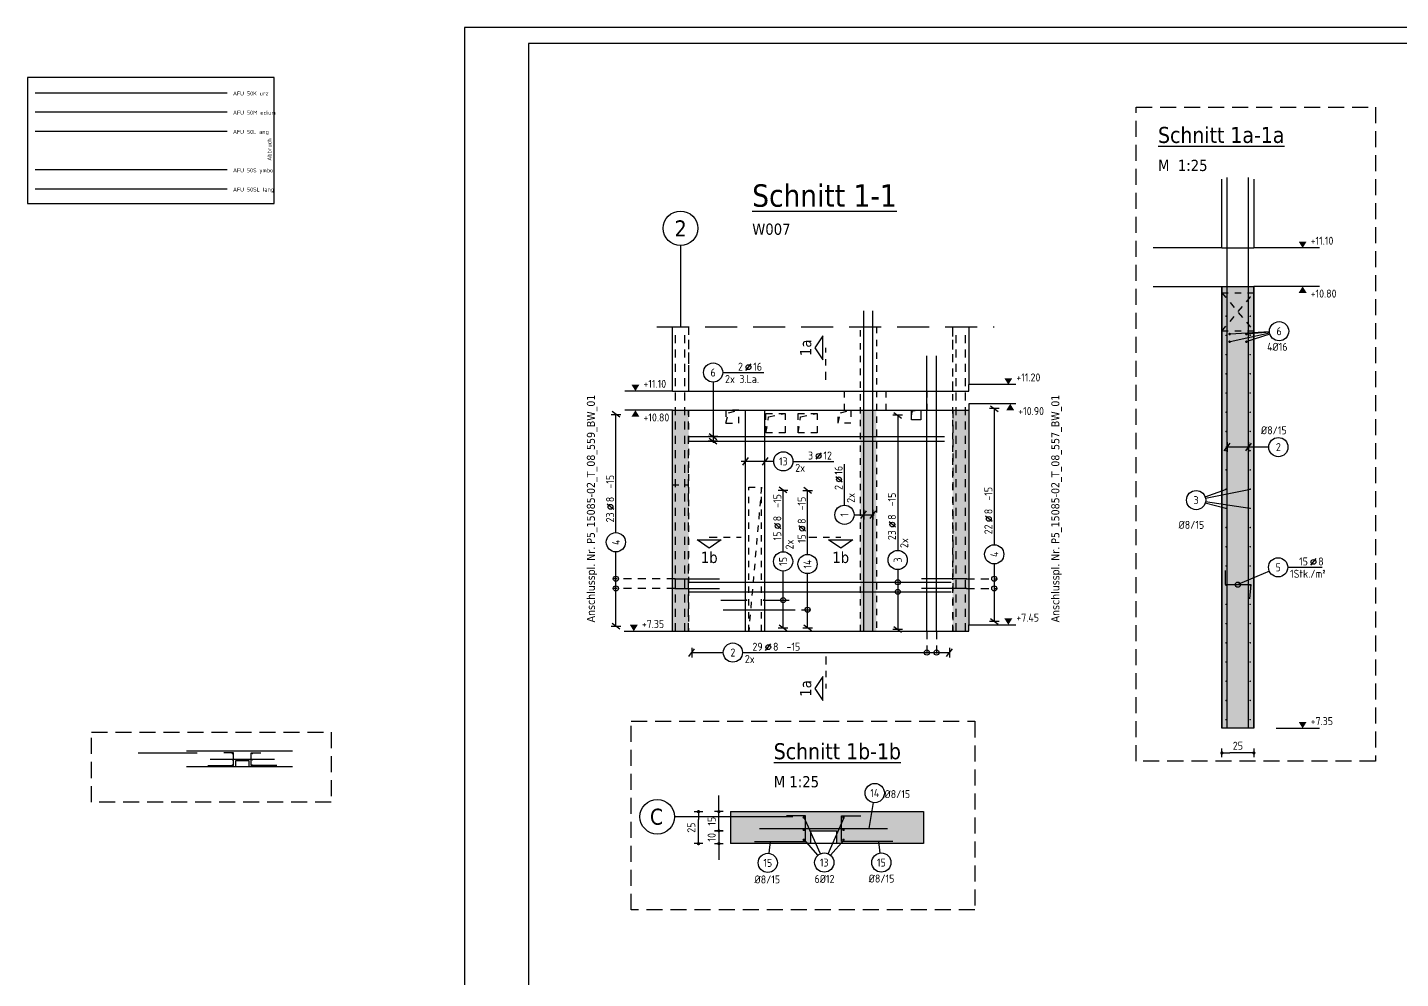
# Model space of a CAD drawing. Extents: x -6.8 to 75.7, y 0 to 29.7.
# Drawn here: x -6.82 to 14.62, y 14.85 to 29.7 of the extents above; entities that cross this region are included whole.
import ezdxf
from ezdxf.enums import TextEntityAlignment as Align

# ---------------------------------------------------------------- set-up
doc = ezdxf.new("R2010")
doc.units = 0
doc.header["$LTSCALE"] = 0.5
for name, pattern in [('AUSGEZOGEN', [1000.01, 1000, 0.01]), ('DASHDOTSMALL', [1.05, 0.5, -0.25, 0.05, -0.25]), ('DASHED', [0.75, 0.5, -0.25]), ('DASHEDX2', [1.5, 1, -0.5]), ('DOT', [0.175, 0.05, -0.125]), ('HIDDEN', [0.375, 0.25, -0.125]), ('HIDDEN2', [0.187, 0.125, -0.062]), ('HIDDEN4', [0.12, 0.02, -0.1]), ('PUNKT', [0.175, 0.05, -0.125]), ('STRICHLINIE', [0.75, 0.5, -0.25]), ('STRICHPUNKT2', [0.55, 0.25, -0.125, 0.05, -0.125]), ('VERDECKT', [0.375, 0.25, -0.125])]:
    doc.linetypes.add(name, pattern=pattern)
for name, color, linetype in [('ACHSEN', 7, 'Continuous'), ('AFU', 7, 'Continuous'), ('BETON', 7, 'Continuous'), ('DETAIL', 7, 'Continuous'), ('DRUEBER', 7, 'Continuous'), ('grau_mittel', 7, 'Continuous'), ('HILFE', 7, 'Continuous'), ('koten', 7, 'Continuous'), ('MASSE', 7, 'Continuous'), ('RAHMEN', 7, 'Continuous'), ('RND', 7, 'Continuous'), ('RND-1', 7, 'Continuous'), ('SCHATTEN', 15, 'Continuous'), ('SCHNITTE', 7, 'Continuous'), ('SFP_Achsen', 7, 'Continuous'), ('TEXT', 7, 'Continuous'), ('VERDECKT', 7, 'Continuous'), ('WBZ', 7, 'Continuous'), ('WD', 7, 'Continuous')]:
    doc.layers.add(name, color=color, linetype=linetype)
doc.layers.add('NOPLOT', color=7, linetype='Continuous', plot=False)
doc.styles.add('helv', font='tahoma.ttf')
doc.styles.add('txt', font='isocp.shx')
doc.linetypes.add('ABBRUCH', pattern='A,0.15,-0.15,["x",Standard,S=0.07,R=0,X=-0.1,Y=-0.0238],-0.005', length=0.305)
doc.linetypes.add('AFU_50K', pattern='A,0.15,["/",Standard,S=0.2,R=0,X=-0.01,Y=-0.1],0.07,["/",Standard,S=0.2,R=0,X=-0.01,Y=-0.1],0.15', length=0.37)
doc.linetypes.add('AFU_50L', pattern='A,0.75,["/",Standard,S=0.2,R=0,X=-0.01,Y=-0.1],0.07,["/",Standard,S=0.2,R=0,X=-0.01,Y=-0.1],0.75', length=1.57)
doc.linetypes.add('AFU_50M', pattern='A,0.45,["/",Standard,S=0.2,R=0,X=-0.01,Y=-0.1],0.07,["/",Standard,S=0.2,R=0,X=-0.01,Y=-0.1],0.45', length=0.97)
doc.linetypes.add('AFU_50S', pattern='A,0,-0.15,["/",Standard,S=0.2,R=0,X=-0.01,Y=-0.1],0,-0.07,["/",Standard,S=0.2,R=0,X=-0.01,Y=-0.1],-0.15', length=0.37)
doc.linetypes.add('AFU_50SL', pattern='A,0,-0.75,["/",Standard,S=0.2,R=0,X=-0.01,Y=-0.1],0,-0.07,["/",Standard,S=0.2,R=0,X=-0.01,Y=-0.1],-0.75', length=1.57)
doc.dimstyles.new('DOT_I', dxfattribs={"dimscale": 0.5, "dimtxt": 0.25, "dimasz": 0.25, "dimexe": 0.1, "dimexo": 0.3, "dimgap": 0.1, "dimtad": 1, "dimdec": 3, "dimzin": 3, "dimtxsty": 'txt', "dimblk": 'DOT', "dimblk1": 'DOT', "dimblk2": 'DOT', "dimsah": 1, "dimcen": 0.1, "dimse1": 1, "dimse2": 1, "dimazin": 0, "dimtfac": 1, "dimtdec": 4, "dimtix": 1, "dimtmove": 2, "dimatfit": 3, "dimfxl": 0, "dimtvp": 1, "dimtolj": 1, "dimtzin": 0, "dimarcsym": 0})

# ---------------------------------------------------------------- blocks, each defined once
blk = doc.blocks.new('okrd_o')
at = {"layer": 'koten', "color": 7, "linetype": 'Continuous'}
blk.add_solid([(-0.125, 0.202), (0.125, 0.202), (0, 0)], dxfattribs=at)
at = {"layer": 'koten', "style": 'txt'}
blk.add_attdef('OKRD', (0.25, 0.1), '', height=0.25, dxfattribs=at)
blk = doc.blocks.new('DOT')
at = {"layer": 'MASSE', "color": 7, "linetype": 'Continuous'}
for p, q in [((0, 0), (-1, 0)), ((0, 0.54), (0, -0.54))]:
    blk.add_line(p, q, dxfattribs=at)
at = {"layer": 'MASSE', "color": 7, "linetype": 'Continuous', "const_width": 0.2}
blk.add_lwpolyline([(-0.1, 0, 1), (0.1, 0, 1)], format="xyb", close=True, dxfattribs=at)
blk = doc.blocks.new('*D14')
at = {"layer": 'Defpoints', "color": 0, "linetype": 'AUSGEZOGEN', "transparency": 16777216}
for p in [(11.827, 18.372), (11.827, 18.372), (12.327, 18.372)]:
    blk.add_point(p, dxfattribs=at)
at = {"layer": 'MASSE', "color": 0, "linetype": 'AUSGEZOGEN', "lineweight": -2, "transparency": 16777216}
blk.add_line((12.202, 18.372), (11.952, 18.372), dxfattribs=at)
at = {"layer": 'MASSE', "color": 0, "linetype": 'AUSGEZOGEN', "lineweight": -2, "transparency": 16777216, "xscale": 0.125, "yscale": 0.125, "zscale": 0.125, "rotation": 180}
blk.add_blockref('DOT', (11.827, 18.372), dxfattribs=at)
at = {"layer": 'MASSE', "color": 0, "linetype": 'AUSGEZOGEN', "lineweight": -2, "transparency": 16777216, "xscale": 0.125, "yscale": 0.125, "zscale": 0.125}
blk.add_blockref('DOT', (12.327, 18.372), dxfattribs=at)
at = {"layer": 'MASSE', "color": 0, "linetype": 'AUSGEZOGEN', "transparency": 16777216, "insert": (12.077, 18.485), "char_height": 0.125, "attachment_point": 5, "style": 'txt'}
blk.add_mtext('\\A1;25', dxfattribs=at)
blk = doc.blocks.new('okrd_u')
at = {"layer": 'koten', "color": 7, "linetype": 'Continuous'}
blk.add_solid([(-0.125, -0.202), (0.125, -0.202), (0, 0)], dxfattribs=at)
at = {"layer": 'koten', "style": 'txt'}
blk.add_attdef('OKRD', (0.25, -0.35), '', height=0.25, dxfattribs=at)
blk = doc.blocks.new('RND_LEI')
at = {"layer": 'RND', "color": 7, "linetype": 'Continuous'}
blk.add_line((1.022, 0.066), (1.19, 0.27), dxfattribs=at)
for centre, radius in [((0, 0), 0.3), ((1.106, 0.168), 0.075)]:
    blk.add_circle(centre, radius, dxfattribs=at)
at = {"layer": 'RND', "color": 7, "linetype": 'Continuous', "style": 'txt'}
blk.add_attdef('POSL', text='', height=0.25, dxfattribs=at).set_placement((0, 0), align=Align.MIDDLE)
blk.add_attdef('ANZ', text='', height=0.25, dxfattribs=at).set_placement((0.931, 0.057), align=Align.RIGHT)
for tag, p in [('DUM', (1.253, 0.057)), ('ABSTD', (1.674, 0.057)), ('POSTXT', (0.374, -0.327))]:
    blk.add_attdef(tag, p, '', height=0.25, dxfattribs=at)
blk = doc.blocks.new('lei_gre')
at = {"layer": 'RND', "color": 7, "linetype": 'Continuous'}
for p, q in [((-0.09, -0.12), (0.09, 0.12)), ((0, 0.15), (0, -0.15))]:
    blk.add_line(p, q, dxfattribs=at)
blk = doc.blocks.new('RND_HIN')
at = {"layer": 'RND', "color": 7, "linetype": 'Continuous'}
blk.add_circle((0, 0), 0.3, dxfattribs=at)
at = {"layer": 'RND', "color": 7, "linetype": 'Continuous', "style": 'txt'}
blk.add_attdef('POSI', text='', height=0.25, dxfattribs=at).set_placement((0, 0), align=Align.MIDDLE)
blk = doc.blocks.new('SCHN-2')
at = {"layer": 'SCHNITTE', "color": 6, "linetype": 'Continuous'}
blk.add_lwpolyline([(0.378, 0.088), (0, 0.34), (-0.378, 0.088)], close=True, dxfattribs=at)
at = {"layer": 'SCHNITTE', "color": 1, "linetype": 'DASHDOTSMALL', "style": 'helv'}
blk.add_attdef('SCHN-2', text='', height=0.35, dxfattribs=at).set_placement((0, 0.45), align=Align.CENTER)
blk = doc.blocks.new('*D22')
at = {"layer": 'Defpoints', "color": 0, "linetype": 'AUSGEZOGEN', "transparency": 16777216}
for p in [(3.972, 17.456), (3.972, 17.456), (3.972, 17.156)]:
    blk.add_point(p, dxfattribs=at)
at = {"layer": 'MASSE', "color": 0, "linetype": 'AUSGEZOGEN', "lineweight": -2, "transparency": 16777216}
for p, q in [((3.972, 17.581), (3.972, 17.706)), ((3.972, 17.156), (3.972, 17.456)), ((3.972, 17.031), (3.972, 16.906))]:
    blk.add_line(p, q, dxfattribs=at)
at = {"layer": 'MASSE', "color": 0, "linetype": 'AUSGEZOGEN', "lineweight": -2, "transparency": 16777216, "xscale": 0.125, "yscale": 0.125, "zscale": 0.125}
for p, rotation in [((3.972, 17.456), 270), ((3.972, 17.156), 90)]:
    blk.add_blockref('DOT', p, dxfattribs=dict(at, rotation=rotation))
at = {"layer": 'MASSE', "color": 0, "linetype": 'AUSGEZOGEN', "transparency": 16777216, "insert": (3.86, 17.306), "char_height": 0.125, "attachment_point": 5, "rotation": 90, "style": 'txt'}
blk.add_mtext('\\A1;15', dxfattribs=at)
blk = doc.blocks.new('*D23')
at = {"layer": 'Defpoints', "color": 0, "linetype": 'AUSGEZOGEN', "transparency": 16777216}
for p in [(3.972, 17.156), (3.972, 16.956), (3.972, 16.956)]:
    blk.add_point(p, dxfattribs=at)
at = {"layer": 'MASSE', "color": 0, "linetype": 'AUSGEZOGEN', "lineweight": -2, "transparency": 16777216}
for p, q in [((3.972, 17.281), (3.972, 17.406)), ((3.972, 17.156), (3.972, 16.956)), ((3.972, 16.831), (3.972, 16.706))]:
    blk.add_line(p, q, dxfattribs=at)
at = {"layer": 'MASSE', "color": 0, "linetype": 'AUSGEZOGEN', "lineweight": -2, "transparency": 16777216, "xscale": 0.125, "yscale": 0.125, "zscale": 0.125}
for p, rotation in [((3.972, 17.156), 270), ((3.972, 16.956), 90)]:
    blk.add_blockref('DOT', p, dxfattribs=dict(at, rotation=rotation))
at = {"layer": 'MASSE', "color": 0, "linetype": 'AUSGEZOGEN', "transparency": 16777216, "insert": (3.86, 17.056), "char_height": 0.125, "attachment_point": 5, "rotation": 90, "style": 'txt'}
blk.add_mtext('\\A1;10', dxfattribs=at)
blk = doc.blocks.new('*D24')
at = {"layer": 'Defpoints', "color": 0, "linetype": 'AUSGEZOGEN', "transparency": 16777216}
for p in [(3.654, 17.456), (3.654, 17.456), (3.654, 16.956)]:
    blk.add_point(p, dxfattribs=at)
at = {"layer": 'MASSE', "color": 0, "linetype": 'AUSGEZOGEN', "lineweight": -2, "transparency": 16777216}
blk.add_line((3.654, 17.081), (3.654, 17.331), dxfattribs=at)
at = {"layer": 'MASSE', "color": 0, "linetype": 'AUSGEZOGEN', "lineweight": -2, "transparency": 16777216, "xscale": 0.125, "yscale": 0.125, "zscale": 0.125}
for p, rotation in [((3.654, 17.456), 90), ((3.654, 16.956), 270)]:
    blk.add_blockref('DOT', p, dxfattribs=dict(at, rotation=rotation))
at = {"layer": 'MASSE', "color": 0, "linetype": 'AUSGEZOGEN', "transparency": 16777216, "insert": (3.541, 17.206), "char_height": 0.125, "attachment_point": 5, "rotation": 90, "style": 'txt'}
blk.add_mtext('\\A1;25', dxfattribs=at)
blk = doc.blocks.new('A1-19-0')
at = {"layer": 'RAHMEN'}
for p, q in [((103.1, 59.4), (0, 59.4)), ((0, 59.4), (0, 0))]:
    blk.add_line(p, q, dxfattribs=at)
at = {"layer": 'RAHMEN', "color": 5}
for p, q in [((102.6, 58.9), (2, 58.9)), ((2, 58.9), (2, 0.5))]:
    blk.add_line(p, q, dxfattribs=at)

msp = doc.modelspace()

# ---------------------------------------------------------------- hatches: boundary and pattern name
at = {"layer": 'grau_mittel'}
for points in [[(12.327, 25.657), (11.827, 25.657), (11.827, 18.757), (12.327, 18.757)], [(6.183, 20.273), (6.433, 20.273), (6.433, 23.723), (6.183, 23.723)], [(7.623, 20.273), (7.873, 20.273), (7.873, 23.723), (7.623, 23.723)], [(7.17, 16.956), (7.17, 17.456), (4.156, 17.456), (4.156, 16.956), (5.407, 16.956), (5.407, 17.156), (5.807, 17.156), (5.807, 16.956)]]:
    msp.add_hatch(color=61, dxfattribs=at).paths.add_polyline_path(points)
h = msp.add_hatch(color=61, dxfattribs=at)
h.paths.add_polyline_path([(3.248, 22.558), (3.498, 22.558), (3.498, 23.723), (3.248, 23.723)])
h.paths.add_polyline_path([(3.498, 22.558), (3.248, 22.558), (3.248, 20.273), (3.498, 20.273)])

# ---------------------------------------------------------------- linework, layer by layer
at = {"layer": 'ACHSEN', "color": 140, "linetype": 'AUSGEZOGEN'}
for p, q in [((3.373, 26.293), (3.373, 25.025)), ((-4.173, 18.367), (-5.097, 18.367)), ((5.129, 17.376), (3.281, 17.376))]:
    msp.add_line(p, q, dxfattribs=at)
at = {"layer": 'AFU', "color": 8, "linetype": 'AFU_50K'}
for p, q in [((-3.706, 28.676), (-6.706, 28.676)), ((11.827, 26.257), (12.327, 26.257)), ((11.827, 25.657), (12.327, 25.657)), ((7.623, 24.023), (7.873, 24.023)), ((7.873, 24.023), (7.873, 24.123)), ((12.327, 18.757), (11.827, 18.757))]:
    msp.add_line(p, q, dxfattribs=at)
at = {"layer": 'AFU', "color": 8, "linetype": 'AFU_50M'}
msp.add_line((-3.706, 28.376), (-6.706, 28.376), dxfattribs=at)
at = {"layer": 'AFU', "color": 8, "linetype": 'AFU_50L'}
for p, q in [((-3.706, 28.076), (-6.706, 28.076)), ((3.248, 24.023), (7.623, 24.023)), ((3.248, 23.723), (7.873, 23.723)), ((7.873, 20.273), (7.873, 20.373)), ((3.248, 20.273), (7.873, 20.273))]:
    msp.add_line(p, q, dxfattribs=at)
at = {"layer": 'AFU', "color": 8, "linetype": 'AFU_50S'}
msp.add_line((-3.706, 27.476), (-6.706, 27.476), dxfattribs=at)
at = {"layer": 'AFU', "color": 8, "linetype": 'AFU_50SL'}
msp.add_line((-3.706, 27.176), (-6.706, 27.176), dxfattribs=at)
at = {"layer": 'AFU', "color": 8, "linetype": 'ABBRUCH'}
msp.add_lwpolyline([(-6.824, 26.95), (-2.97, 26.95), (-2.97, 28.917), (-6.824, 28.917)], close=True, dxfattribs=at)
at = {"layer": 'BETON', "color": 6, "linetype": 'AUSGEZOGEN'}
for p, q in [((11.827, 26.257), (11.827, 27.332)), ((12.327, 27.332), (12.327, 26.257)), ((10.752, 25.657), (11.827, 25.657)), ((13.352, 25.657), (12.327, 25.657)), ((3.248, 24.023), (2.503, 24.023)), ((8.609, 24.123), (7.873, 24.123)), ((8.609, 23.823), (7.873, 23.823)), ((3.248, 23.723), (2.503, 23.723)), ((7.873, 20.373), (8.609, 20.373)), ((2.493, 20.273), (3.248, 20.273)), ((-3.569, 18.157), (-3.569, 18.257)), ((-3.569, 18.257), (-3.369, 18.257)), ((-3.369, 18.257), (-3.369, 18.157)), ((5.407, 17.156), (5.807, 17.156)), ((5.407, 16.956), (5.407, 17.156)), ((5.807, 17.156), (5.807, 16.956))]:
    msp.add_line(p, q, dxfattribs=at)
at = {"layer": 'BETON', "color": 6, "linetype": 'AUSGEZOGEN', "lineweight": 25}
for p, q in [((11.827, 26.257), (10.752, 26.257)), ((13.352, 26.257), (12.327, 26.257))]:
    msp.add_line(p, q, dxfattribs=at)
at = {"layer": 'BETON', "color": 6, "linetype": 'AUSGEZOGEN', "lineweight": 35}
for p, q in [((11.827, 25.657), (11.827, 18.757)), ((12.327, 25.657), (12.327, 18.757))]:
    msp.add_line(p, q, dxfattribs=at)
at = {"layer": 'BETON', "color": 6, "linetype": 'AUSGEZOGEN', "lineweight": -2}
for p, q in [((3.248, 24.023), (3.248, 25.025)), ((7.873, 25.025), (7.873, 24.123)), ((7.873, 23.823), (7.873, 20.373)), ((3.248, 20.273), (3.248, 23.723)), ((-4.341, 18.407), (-2.688, 18.407)), ((-3.569, 18.157), (-4.341, 18.157)), ((-2.688, 18.157), (-3.369, 18.157)), ((4.156, 17.456), (7.17, 17.456)), ((5.407, 16.956), (4.156, 16.956)), ((7.17, 16.956), (5.807, 16.956))]:
    msp.add_line(p, q, dxfattribs=at)
at = {"layer": 'BETON', "color": 6, "linetype": 'AUSGEZOGEN'}
msp.add_lwpolyline([(7.128, 23.723), (7.128, 23.573), (6.978, 23.573), (6.978, 23.723)], close=True, dxfattribs=at)
at = {"layer": 'DETAIL', "color": 102, "linetype": 'STRICHLINIE'}
for points in [[(10.487, 18.243), (10.487, 28.458), (14.225, 28.458), (14.225, 18.243)], [(-5.825, 17.606), (-5.825, 18.698), (-2.08, 18.698), (-2.08, 17.606)], [(2.602, 15.921), (2.602, 18.866), (7.969, 18.866), (7.969, 15.921)]]:
    msp.add_lwpolyline(points, close=True, dxfattribs=at)
at = {"layer": 'DRUEBER', "color": 7, "linetype": 'PUNKT', "lineweight": -2}
for p, q in [((3.498, 25.025), (3.498, 24.023)), ((6.183, 20.273), (6.183, 25.025)), ((6.433, 25.025), (6.433, 20.273)), ((7.623, 20.273), (7.623, 25.025)), ((3.498, 23.723), (3.498, 20.273))]:
    msp.add_line(p, q, dxfattribs=at)
at = {"layer": 'DRUEBER', "color": 7, "linetype": 'DOT'}
for p, q in [((3.498, 24.023), (4.438, 24.023)), ((4.638, 24.023), (5.933, 24.023)), ((5.933, 23.723), (5.933, 24.023)), ((6.583, 24.023), (7.223, 24.023)), ((6.583, 23.723), (6.583, 24.023)), ((7.223, 23.723), (7.223, 24.023)), ((3.498, 23.723), (5.933, 23.723)), ((6.583, 23.723), (7.223, 23.723)), ((4.438, 20.273), (4.438, 22.523)), ((4.638, 22.523), (4.438, 20.273)), ((4.438, 22.523), (4.638, 22.523)), ((4.638, 20.273), (4.638, 22.523))]:
    msp.add_line(p, q, dxfattribs=at)
at = {"layer": 'DRUEBER', "color": 7, "linetype": 'HIDDEN4', "lineweight": -2}
msp.add_line((3.248, 22.558), (3.498, 22.558), dxfattribs=at)
at = {"layer": 'HILFE', "color": 102, "linetype": 'DASHEDX2'}
msp.add_line((3.006, 25.025), (8.273, 25.025), dxfattribs=at)
at = {"layer": 'HILFE', "color": 102, "linetype": 'AUSGEZOGEN'}
msp.add_line((12.675, 18.757), (13.352, 18.757), dxfattribs=at)
at = {"layer": 'NOPLOT', "color": 191, "linetype": 'Continuous'}
msp.add_line((4.156, 17.456), (4.156, 16.956), dxfattribs=at)
at = {"layer": 'NOPLOT', "color": 191, "linetype": 'AUSGEZOGEN'}
msp.add_line((7.17, 17.456), (7.17, 16.956), dxfattribs=at)
at = {"layer": 'RND', "color": 102, "linetype": 'AUSGEZOGEN'}
for p, q in [((12.57, 24.948), (11.957, 24.913)), ((12.573, 24.926), (11.957, 24.793)), ((12.577, 24.912), (12.2, 24.793)), ((12.57, 24.944), (12.22, 24.913)), ((3.882, 24.162), (3.882, 23.216)), ((12.559, 23.148), (11.886, 23.148)), ((4.828, 22.925), (4.319, 22.925)), ((11.565, 22.371), (11.898, 22.492)), ((11.571, 22.35), (12.275, 22.492)), ((6.083, 22.091), (6.396, 22.091)), ((11.568, 22.28), (11.886, 22.192)), ((11.572, 22.298), (12.263, 22.192)), ((12.568, 21.212), (12.077, 21)), ((6.381, 17.598), (6.313, 17.195)), ((5.557, 16.798), (5.298, 17.375)), ((5.679, 16.799), (5.927, 17.365)), ((4.755, 16.805), (4.778, 16.992)), ((5.52, 16.774), (5.308, 17.016)), ((5.717, 16.774), (5.927, 17.016)), ((6.492, 16.81), (6.469, 16.992))]:
    msp.add_line(p, q, dxfattribs=at)
at = {"layer": 'RND', "color": 7, "linetype": 'AUSGEZOGEN'}
for p, q in [((4.032, 24.312), (4.672, 24.312)), ((2.364, 21.812), (2.364, 23.659)), ((6.765, 23.645), (6.765, 21.535)), ((8.272, 23.748), (8.272, 21.624)), ((5.128, 22.925), (5.768, 22.925)), ((5.933, 22.241), (5.933, 22.881)), ((4.975, 21.513), (4.975, 22.477)), ((5.357, 21.472), (5.357, 22.47)), ((2.364, 20.351), (2.364, 21.512)), ((6.765, 21.235), (6.765, 20.302)), ((8.272, 21.324), (8.272, 20.427)), ((12.855, 21.271), (13.395, 21.271)), ((4.975, 20.324), (4.975, 21.213)), ((5.357, 20.324), (5.357, 21.172)), ((3.548, 19.94), (4.041, 19.94)), ((4.341, 19.94), (7.574, 19.94))]:
    msp.add_line(p, q, dxfattribs=at)
at = {"layer": 'RND', "color": 102, "linetype": 'VERDECKT'}
for p, q in [((3.283, 21.092), (2.314, 21.092)), ((7.837, 21.092), (8.322, 21.092)), ((3.283, 20.942), (2.314, 20.942)), ((7.837, 20.942), (8.322, 20.942)), ((5.038, 20.608), (5.407, 20.608)), ((7.221, 20.273), (7.221, 19.89)), ((7.371, 20.273), (7.371, 19.89))]:
    msp.add_line(p, q, dxfattribs=at)
at = {"layer": 'RND', "color": 1, "linetype": 'AUSGEZOGEN'}
for points in [[(11.91, 18.757), (11.91, 27.357)], [(12.244, 18.757), (12.244, 27.357)], [(6.235, 20.273), (6.235, 25.273)], [(6.378, 20.273), (6.378, 25.273)], [(7.221, 20.273), (7.221, 24.573)], [(7.371, 20.273), (7.371, 24.573)], [(4.387, 20.273), (4.387, 23.723)], [(4.691, 20.273), (4.691, 23.723)], [(3.498, 23.314), (7.498, 23.314)], [(3.498, 23.243), (7.498, 23.243)], [(3.283, 21.092), (3.983, 21.092)], [(3.498, 21.038), (7.598, 21.038)], [(7.837, 21.092), (7.137, 21.092)], [(3.283, 20.942), (3.983, 20.942)], [(3.498, 20.888), (7.598, 20.888)], [(7.837, 20.942), (7.137, 20.942)], [(4.003, 20.758), (4.403, 20.758)], [(4.038, 20.608), (5.038, 20.608)], [(4.67, 20.758), (5.07, 20.758)], [(-4.009, 18.175), (-3.609, 18.175), (-3.609, 18.375), (-3.759, 18.375)], [(-3.969, 18.277), (-2.969, 18.277)], [(-2.929, 18.175), (-3.329, 18.175), (-3.329, 18.375), (-3.179, 18.375)], [(4.526, 16.992), (5.326, 16.992), (5.326, 17.392), (5.026, 17.392)], [(6.687, 16.992), (5.887, 16.992), (5.887, 17.392), (6.187, 17.392)], [(4.607, 17.195), (6.607, 17.195)]]:
    msp.add_lwpolyline(points, dxfattribs=at)
at = {"layer": 'RND', "color": 7, "linetype": 'AUSGEZOGEN'}
for points, const_width in [([(11.886, 25.492, 1), (11.898, 25.492, 1)], 0.012), ([(12.263, 25.492, 1), (12.275, 25.492, 1)], 0.012), ([(11.886, 25.192, 1), (11.898, 25.192, 1)], 0.012), ([(12.263, 25.192, 1), (12.275, 25.192, 1)], 0.012), ([(11.886, 24.892, 1), (11.898, 24.892, 1)], 0.012), ([(11.937, 24.913, 1), (11.957, 24.913, 1)], 0.02), ([(12.2, 24.913, 1), (12.22, 24.913, 1)], 0.02), ([(12.263, 24.892, 1), (12.275, 24.892, 1)], 0.012), ([(11.937, 24.793, 1), (11.957, 24.793, 1)], 0.02), ([(12.2, 24.793, 1), (12.22, 24.793, 1)], 0.02), ([(11.886, 24.592, 1), (11.898, 24.592, 1)], 0.012), ([(12.263, 24.592, 1), (12.275, 24.592, 1)], 0.012), ([(11.886, 24.292, 1), (11.898, 24.292, 1)], 0.012), ([(12.263, 24.292, 1), (12.275, 24.292, 1)], 0.012), ([(11.886, 23.992, 1), (11.898, 23.992, 1)], 0.012), ([(12.263, 23.992, 1), (12.275, 23.992, 1)], 0.012), ([(11.886, 23.692, 1), (11.898, 23.692, 1)], 0.012), ([(12.263, 23.692, 1), (12.275, 23.692, 1)], 0.012), ([(11.886, 23.392, 1), (11.898, 23.392, 1)], 0.012), ([(12.263, 23.392, 1), (12.275, 23.392, 1)], 0.012), ([(11.886, 23.092, 1), (11.898, 23.092, 1)], 0.012), ([(12.263, 23.092, 1), (12.275, 23.092, 1)], 0.012), ([(11.886, 22.792, 1), (11.898, 22.792, 1)], 0.012), ([(12.263, 22.792, 1), (12.275, 22.792, 1)], 0.012), ([(11.886, 22.492, 1), (11.898, 22.492, 1)], 0.012), ([(12.263, 22.492, 1), (12.275, 22.492, 1)], 0.012), ([(11.886, 22.192, 1), (11.898, 22.192, 1)], 0.012), ([(12.263, 22.192, 1), (12.275, 22.192, 1)], 0.012), ([(11.886, 21.892, 1), (11.898, 21.892, 1)], 0.012), ([(12.263, 21.892, 1), (12.275, 21.892, 1)], 0.012), ([(11.886, 21.592, 1), (11.898, 21.592, 1)], 0.012), ([(12.263, 21.592, 1), (12.275, 21.592, 1)], 0.012), ([(11.886, 21.292, 1), (11.898, 21.292, 1)], 0.012), ([(12.263, 21.292, 1), (12.275, 21.292, 1)], 0.012), ([(3.277, 21.092, 1), (3.29, 21.092, 1)], 0.0125), ([(7.844, 21.092, -1), (7.831, 21.092, -1)], 0.0125), ([(3.277, 20.942, 1), (3.29, 20.942, 1)], 0.0125), ([(7.844, 20.942, -1), (7.831, 20.942, -1)], 0.0125), ([(11.886, 20.992, 1), (11.898, 20.992, 1)], 0.012), ([(12.263, 20.992, 1), (12.275, 20.992, 1)], 0.012), ([(4.397, 20.758, 1), (4.409, 20.758, 1)], 0.0125), ([(4.664, 20.758, 1), (4.676, 20.758, 1)], 0.0125), ([(11.886, 20.692, 1), (11.898, 20.692, 1)], 0.012), ([(12.263, 20.692, 1), (12.275, 20.692, 1)], 0.012), ([(11.886, 20.392, 1), (11.898, 20.392, 1)], 0.012), ([(12.263, 20.392, 1), (12.275, 20.392, 1)], 0.012), ([(11.886, 20.092, 1), (11.898, 20.092, 1)], 0.012), ([(12.263, 20.092, 1), (12.275, 20.092, 1)], 0.012), ([(11.886, 19.792, 1), (11.898, 19.792, 1)], 0.012), ([(12.263, 19.792, 1), (12.275, 19.792, 1)], 0.012), ([(11.886, 19.492, 1), (11.898, 19.492, 1)], 0.012), ([(12.263, 19.492, 1), (12.275, 19.492, 1)], 0.012), ([(11.886, 19.192, 1), (11.898, 19.192, 1)], 0.012), ([(12.263, 19.192, 1), (12.275, 19.192, 1)], 0.012), ([(11.886, 18.892, 1), (11.898, 18.892, 1)], 0.012), ([(12.263, 18.892, 1), (12.275, 18.892, 1)], 0.012), ([(-3.629, 18.362, 1), (-3.619, 18.362, 1)], 0.01), ([(-3.629, 18.264, 1), (-3.619, 18.264, 1)], 0.01), ([(-3.319, 18.362, 1), (-3.309, 18.362, 1)], 0.01), ([(-3.319, 18.264, 1), (-3.309, 18.264, 1)], 0.01), ([(-3.629, 18.187, 1), (-3.619, 18.187, 1)], 0.01), ([(-3.319, 18.187, 1), (-3.309, 18.187, 1)], 0.01), ([(5.288, 17.365, 1), (5.308, 17.365, 1)], 0.02), ([(5.907, 17.365, 1), (5.927, 17.365, 1)], 0.02), ([(5.288, 17.171, 1), (5.308, 17.171, 1)], 0.02), ([(5.907, 17.171, 1), (5.927, 17.171, 1)], 0.02), ([(5.288, 17.016, 1), (5.308, 17.016, 1)], 0.02), ([(5.907, 17.016, 1), (5.927, 17.016, 1)], 0.02)]:
    msp.add_lwpolyline(points, format="xyb", close=True, dxfattribs=dict(at, const_width=const_width))
at = {"layer": 'RND', "color": 7, "linetype": 'HIDDEN'}
for points in [[(3.297, 20.273), (3.297, 24.923)], [(3.44, 20.273), (3.44, 24.923)], [(7.68, 20.273), (7.68, 24.923)], [(7.824, 20.273), (7.824, 24.923)]]:
    msp.add_lwpolyline(points, dxfattribs=at)
at = {"layer": 'RND', "color": 7, "linetype": 'AUSGEZOGEN'}
for centre in [(2.364, 21.092), (6.765, 21.038), (8.272, 21.092), (12.077, 21), (2.364, 20.942), (4.975, 20.758), (6.765, 20.888), (8.272, 20.942), (5.357, 20.608), (7.221, 19.94), (7.371, 19.94)]:
    msp.add_circle(centre, 0.04, dxfattribs=at)
at = {"layer": 'RND-1', "color": 1, "linetype": 'AUSGEZOGEN'}
msp.add_lwpolyline([(11.877, 21.22), (11.877, 21), (12.277, 21), (12.258, 20.781)], dxfattribs=at)
at = {"layer": 'SCHATTEN', "color": 1, "linetype": 'AUSGEZOGEN'}
msp.add_lwpolyline([(6.978, 23.573, 0, 0.0245, 0), (6.99, 23.722, 0, 0, 0), (6.979, 23.711, 0.0245, 0, 0), (7.128, 23.723, 0, 0, 0)], format="xyseb", dxfattribs=at)
at = {"layer": 'SCHNITTE', "color": 6, "linetype": 'STRICHPUNKT2'}
for p, q in [((5.64, 24.198), (5.64, 24.698)), ((3.821, 21.742), (4.321, 21.742)), ((5.375, 21.742), (5.875, 21.742)), ((5.64, 19.879), (5.64, 19.379))]:
    msp.add_line(p, q, dxfattribs=at)
at = {"layer": 'SFP_Achsen', "color": 7, "linetype": 'AUSGEZOGEN'}
for centre in [(3.373, 26.564), (3.01, 17.376)]:
    msp.add_circle(centre, 0.27, dxfattribs=at)
at = {"layer": 'VERDECKT', "color": 7, "linetype": 'HIDDEN'}
for p, q in [((3.498, 25.025), (3.498, 24.023)), ((7.623, 24.023), (7.623, 25.025)), ((3.498, 24.023), (7.623, 24.023)), ((3.498, 20.273), (3.498, 23.723)), ((3.498, 23.723), (7.623, 23.723)), ((7.623, 23.723), (7.623, 20.273))]:
    msp.add_line(p, q, dxfattribs=at)
at = {"layer": 'WBZ', "color": 102, "linetype": 'HIDDEN2'}
for p, q in [((11.827, 24.957), (12.327, 25.558)), ((11.827, 25.558), (12.327, 24.957)), ((4.083, 23.523), (4.124, 23.681)), ((4.124, 23.681), (4.283, 23.723)), ((4.708, 23.373), (4.749, 23.62)), ((4.749, 23.62), (5.008, 23.673)), ((5.208, 23.373), (5.249, 23.62)), ((5.249, 23.62), (5.508, 23.673)), ((5.833, 23.523), (5.874, 23.681)), ((5.874, 23.681), (6.033, 23.723))]:
    msp.add_line(p, q, dxfattribs=at)
for points in [[(12.327, 25.558), (12.327, 24.957), (11.827, 24.957), (11.827, 25.558)], [(4.283, 23.523), (4.283, 23.723), (4.083, 23.723), (4.083, 23.523)], [(5.008, 23.673), (5.008, 23.373), (4.708, 23.373), (4.708, 23.673)], [(5.508, 23.673), (5.508, 23.373), (5.208, 23.373), (5.208, 23.673)], [(6.033, 23.723), (6.033, 23.523), (5.833, 23.523), (5.833, 23.723)]]:
    msp.add_lwpolyline(points, close=True, dxfattribs=at)
at = {"layer": 'WD', "color": 7, "linetype": 'AUSGEZOGEN'}
for p, q in [((-3.369, 18.157), (-3.569, 18.157)), ((5.807, 16.956), (5.407, 16.956))]:
    msp.add_line(p, q, dxfattribs=at)

# ---------------------------------------------------------------- block references
at = {"layer": 'koten', "color": 7, "linetype": 'DASHED', "xscale": 0.5, "yscale": 0.5, "zscale": 0.5}
msp.add_blockref('okrd_o', (13.088, 26.257), dxfattribs=at).add_auto_attribs({'OKRD': '+11.10'})
at = {"layer": 'koten', "color": 7, "linetype": 'AUSGEZOGEN', "xscale": 0.5, "yscale": 0.5, "zscale": 0.5}
msp.add_blockref('okrd_u', (13.088, 25.657), dxfattribs=at).add_auto_attribs({'OKRD': '+10.80'})
at = {"layer": 'koten', "color": 6, "linetype": 'AUSGEZOGEN', "xscale": 0.5, "yscale": 0.5, "zscale": 0.5}
for name, p, values in [('okrd_o', (8.492, 24.123), {'OKRD': '+11.20'}), ('okrd_o', (2.669, 24.023), {'OKRD': '+11.10'}), ('okrd_u', (8.522, 23.823), {'OKRD': '+10.90'}), ('okrd_u', (2.669, 23.723), {'OKRD': '+10.80'}), ('okrd_o', (8.492, 20.373), {'OKRD': '+7.45'})]:
    msp.add_blockref(name, p, dxfattribs=at).add_auto_attribs(values)
at = {"layer": 'koten', "color": 7, "linetype": 'AUSGEZOGEN'}
ref = msp.add_blockref('okrd_o', (2.644, 20.273), dxfattribs=dict(at, xscale=0.5, yscale=0.5, zscale=0.5))
ref.add_attrib('OKRD', '+7.35', (2.769, 20.323), dxfattribs={"layer": '0', "color": 0, "linetype": 'ByBlock', "height": 0.125, "style": 'txt'})
ref = msp.add_blockref('okrd_o', (13.088, 18.757), dxfattribs=dict(at, xscale=0.5, yscale=0.5, zscale=0.5))
ref.add_attrib('OKRD', '+7.35', (13.213, 18.807), dxfattribs={"layer": '0', "color": 0, "linetype": 'ByBlock', "height": 0.125, "style": 'txt'})
at = {"layer": 'RAHMEN', "color": 7, "linetype": 'AUSGEZOGEN', "xscale": 0.5, "yscale": 0.5, "zscale": 0.5}
msp.add_blockref('A1-19-0', (0, 0), dxfattribs=at)
at = {"layer": 'RND', "color": 7, "linetype": 'AUSGEZOGEN', "xscale": 0.5, "yscale": 0.5, "zscale": 0.5}
for name, p, values in [('RND_HIN', (12.72, 24.957), {'POSI': '6'}), ('RND_LEI', (3.882, 24.312), {'POSL': '6', 'DUM': '16', 'ANZ': '2', 'POSTXT': '2x 3.La.'}), ('RND_HIN', (12.709, 23.148), {'POSI': '2'}), ('RND_LEI', (4.978, 22.925), {'POSL': '13', 'DUM': '12', 'ANZ': '3', 'POSTXT': '2x'}), ('RND_HIN', (11.424, 22.32), {'POSI': '3'}), ('RND_LEI', (12.705, 21.271), {'POSL': '5', 'DUM': '8', 'ANZ': '15', 'POSTXT': '1Stk./m²'}), ('RND_LEI', (4.191, 19.94), {'POSL': '2', 'DUM': '8', 'ANZ': '29', 'ABSTD': '-15', 'POSTXT': '2x'}), ('RND_HIN', (6.406, 17.746), {'POSI': '14'}), ('RND_HIN', (4.736, 16.656), {'POSI': '15'}), ('RND_HIN', (5.618, 16.661), {'POSI': '13'}), ('RND_HIN', (6.51, 16.661), {'POSI': '15'})]:
    msp.add_blockref(name, p, dxfattribs=at).add_auto_attribs(values)
for p, rotation in [((2.364, 23.659), 90), ((6.765, 23.645), 270), ((8.272, 23.748), 270), ((4.975, 22.477), 90), ((5.357, 22.47), 90), ((2.364, 20.351), 90), ((5.357, 20.324), 90), ((8.272, 20.427), 270), ((4.975, 20.324), 90), ((6.765, 20.302), 270)]:
    msp.add_blockref('lei_gre', p, dxfattribs=dict(at, rotation=rotation))
at = {"layer": 'RND', "color": 102, "linetype": 'AUSGEZOGEN', "xscale": 0.5, "yscale": 0.5, "zscale": 0.5}
for p, rotation in [((3.882, 23.314), 270), ((3.882, 23.243), 270), ((4.387, 22.925), 180), ((4.691, 22.925), 180)]:
    msp.add_blockref('lei_gre', p, dxfattribs=dict(at, rotation=rotation))
at = {"layer": 'RND', "color": 7, "linetype": 'AUSGEZOGEN', "xscale": 0.5, "yscale": 0.5, "zscale": 0.5}
for p in [(11.91, 23.148), (12.244, 23.148), (3.548, 19.94), (7.574, 19.94)]:
    msp.add_blockref('lei_gre', p, dxfattribs=at)
at = {"layer": 'RND', "color": 7, "linetype": 'AUSGEZOGEN', "xscale": 0.5, "yscale": 0.5, "zscale": 0.5, "rotation": 90}
for p, values in [((5.933, 22.091), {'POSL': '1', 'DUM': '16', 'ANZ': '2', 'POSTXT': '2x'}), ((2.364, 21.662), {'POSL': '4', 'DUM': '8', 'ANZ': '23', 'ABSTD': '-15'}), ((8.272, 21.474), {'POSL': '4', 'DUM': '8', 'ANZ': '22', 'ABSTD': '-15'}), ((4.975, 21.363), {'POSL': '15', 'DUM': '8', 'ANZ': '15', 'ABSTD': '-15', 'POSTXT': '2x'}), ((5.357, 21.322), {'POSL': '14', 'DUM': '8', 'ANZ': '15', 'ABSTD': '-15'}), ((6.765, 21.385), {'POSL': '3', 'DUM': '8', 'ANZ': '23', 'ABSTD': '-15', 'POSTXT': '2x'})]:
    msp.add_blockref('RND_LEI', p, dxfattribs=at).add_auto_attribs(values)
at = {"layer": 'RND', "color": 102, "linetype": 'AUSGEZOGEN', "xscale": 0.5, "yscale": 0.5, "zscale": 0.5}
for p in [(6.235, 22.091), (6.378, 22.091)]:
    msp.add_blockref('lei_gre', p, dxfattribs=at)
at = {"layer": 'SCHNITTE', "color": 6, "linetype": 'STRICHPUNKT2', "xscale": 0.5, "yscale": 0.5, "zscale": 0.5, "rotation": 90}
for p in [(5.64, 24.698), (5.64, 19.379)]:
    msp.add_blockref('SCHN-2', p, dxfattribs=at).add_auto_attribs({'SCHN-2': '1a'})
at = {"layer": 'SCHNITTE', "color": 6, "linetype": 'STRICHPUNKT2'}
ref = msp.add_blockref('SCHN-2', (3.821, 21.742), dxfattribs=dict(at, xscale=-0.5, yscale=0.5, zscale=0.5, rotation=180))
ref.add_attrib('SCHN-2', '1b', dxfattribs={"color": 1, "linetype": 'DASHDOTSMALL', "height": 0.175, "style": 'helv'}).set_placement((3.821, 21.338), align=Align.CENTER)
ref = msp.add_blockref('SCHN-2', (5.875, 21.742), dxfattribs=dict(at, xscale=-0.5, yscale=0.5, zscale=0.5, rotation=180))
ref.add_attrib('SCHN-2', '1b', dxfattribs={"color": 1, "linetype": 'DASHDOTSMALL', "height": 0.175, "style": 'helv'}).set_placement((5.875, 21.338), align=Align.CENTER)

# ---------------------------------------------------------------- texts
at = {"layer": 'AFU', "color": 8, "linetype": 'AFU_50K', "style": 'txt'}
msp.add_text('AFU 50K urz', height=0.0625, dxfattribs=at).set_placement((-3.615, 28.638))
at = {"layer": 'AFU', "color": 8, "linetype": 'AFU_50M', "style": 'txt'}
msp.add_text('AFU 50M edium', height=0.0625, dxfattribs=at).set_placement((-3.615, 28.338))
at = {"layer": 'AFU', "color": 8, "linetype": 'AFU_50L', "style": 'txt'}
msp.add_text('AFU 50L ang', height=0.0625, dxfattribs=at).set_placement((-3.615, 28.038))
at = {"layer": 'AFU', "color": 8, "linetype": 'ABBRUCH', "style": 'txt'}
msp.add_text('Abbruch', height=0.0625, rotation=90, dxfattribs=at).set_placement((-3.015, 27.619))
at = {"layer": 'AFU', "color": 8, "linetype": 'AFU_50S', "style": 'txt'}
msp.add_text('AFU 50S ymbol', height=0.0625, dxfattribs=at).set_placement((-3.615, 27.438))
at = {"layer": 'AFU', "color": 8, "linetype": 'AFU_50SL', "style": 'txt'}
msp.add_text('AFU 50SL lang', height=0.0625, dxfattribs=at).set_placement((-3.615, 27.138))
at = {"layer": 'SFP_Achsen', "color": 6, "linetype": 'AUSGEZOGEN', "style": 'helv'}
for s, p in [('2', (3.282, 26.438)), ('C', (2.896, 17.252))]:
    msp.add_text(s, height=0.25, dxfattribs=at).set_placement(p)
at = {"layer": 'TEXT', "color": 6, "linetype": 'AUSGEZOGEN', "style": 'helv'}
for s, p in [('%%USchnitt 1a-1a', (10.83, 27.897)), ('%%uSchnitt 1b-1b', (4.829, 18.274))]:
    msp.add_text(s, height=0.25, dxfattribs=at).set_placement(p)
at = {"layer": 'TEXT', "color": 1, "linetype": 'AUSGEZOGEN', "style": 'helv'}
for s, p in [('M  1:25', (10.83, 27.459)), ('W007', (4.493, 26.463)), ('M 1:25', (4.829, 17.836))]:
    msp.add_text(s, height=0.175, dxfattribs=at).set_placement(p)
at = {"layer": 'TEXT', "color": 5, "linetype": 'AUSGEZOGEN', "style": 'helv'}
msp.add_text('%%uSchnitt 1-1', height=0.35, dxfattribs=at).set_placement((4.493, 26.901))
at = {"layer": 'TEXT', "color": 7, "linetype": 'AUSGEZOGEN', "style": 'txt'}
for s, p in [('4%%C16', (12.533, 24.651)), ('%%C8/15', (12.438, 23.348)), ('%%C8/15', (11.15, 21.871)), ('%%C8/15', (6.558, 17.667)), ('%%C8/15', (4.528, 16.335)), ('6%%C12', (5.466, 16.343)), ('%%C8/15', (6.312, 16.348))]:
    msp.add_text(s, height=0.125, dxfattribs=at).set_placement(p)
at = {"layer": 'TEXT', "color": 7, "linetype": 'AUSGEZOGEN', "style": 'helv'}
for s, p in [('Anschlusspl. Nr. P5_15085-02_T_08_559_BW_01', (2.036, 20.411)), ('Anschlusspl. Nr. P5_15085-02_T_08_557_BW_01', (9.288, 20.411))]:
    msp.add_text(s, height=0.125, rotation=90, dxfattribs=at).set_placement(p)

# ---------------------------------------------------------------- dimensions: what is measured, and where the dimension line sits
at = {"layer": 'MASSE', "color": 7, "linetype": 'AUSGEZOGEN'}
dim = msp.add_linear_dim(base=(11.827, 18.372), p1=(12.327, 18.372), p2=(11.827, 18.372), dimstyle='DOT_I', override={"dimdec": 0, "dimlfac": 50}, dxfattribs=at)
dim.commit()
dim.dimension.update_dxf_attribs({"geometry": '*D14', "text_midpoint": (12.077, 18.485)})
for base, p1, p2, picture, middle in [((3.972, 17.456), (3.972, 17.156), (3.972, 17.456), '*D22', (3.86, 17.306)), ((3.654, 17.456), (3.654, 16.956), (3.654, 17.456), '*D24', (3.541, 17.206)), ((3.972, 16.956), (3.972, 17.156), (3.972, 16.956), '*D23', (3.86, 17.056))]:
    dim = msp.add_linear_dim(base=base, p1=p1, p2=p2, angle=90, dimstyle='DOT_I', override={"dimdec": 0, "dimlfac": 50}, dxfattribs=at)
    dim.commit()
    dim.dimension.update_dxf_attribs({"geometry": picture, "text_midpoint": middle})

doc.saveas('drawing.dxf')
